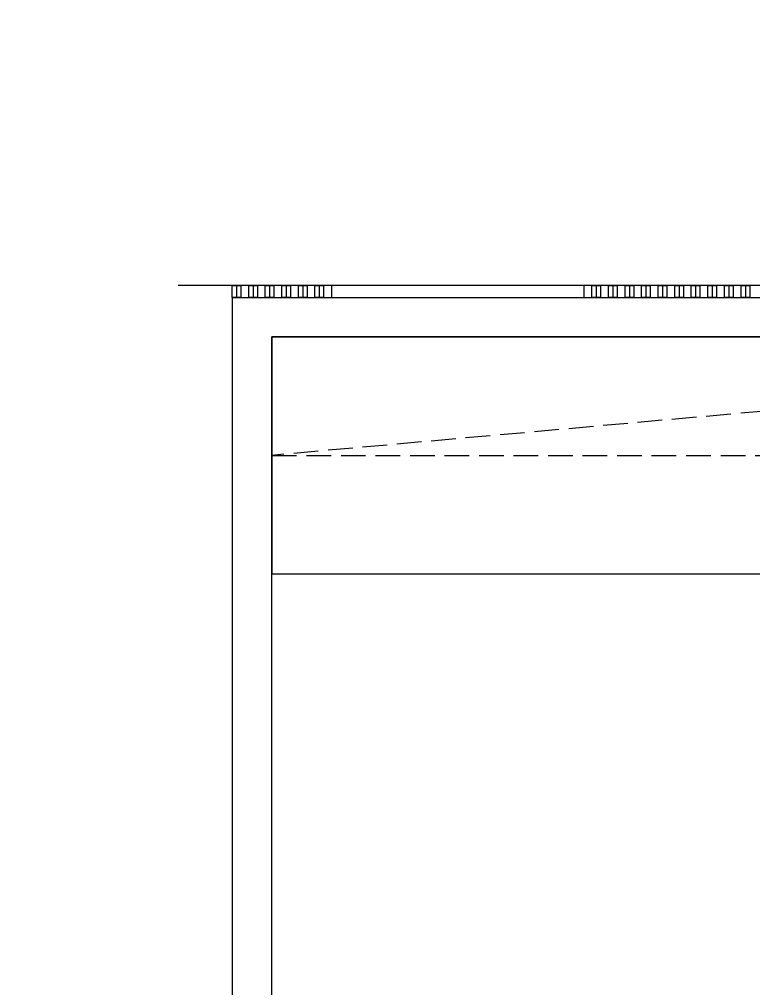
# Model space of a CAD drawing. Extents: x 11477420 to 23072185, y -28506554 to -14238804.
# Drawn here: x 11487256 to 11489117, y -14278351 to -14275895 of the extents above; entities that cross this region are included whole.
import ezdxf

# ---------------------------------------------------------------- set-up
doc = ezdxf.new("R2010")
doc.units = 0
doc.header["$LTSCALE"] = 50
doc.header["$MEASUREMENT"] = 0
doc.linetypes.add('DASH', pattern=[0.35, 0.25, -0.1])
doc.layers.get('0').update_dxf_attribs({"linetype": 'CONTINUOUS'})
for name, color, linetype in [('03-WAL NEW', 3, 'CONTINUOUS'), ('1.천장.벽체선(내벽)', 3, 'CONTINUOUS'), ('3 가구-붙박이', 6, 'CONTINUOUS'), ('3.기호.계단선', 30, 'CONTINUOUS'), ('4.가구-붙박이', 6, 'CONTINUOUS'), ('FINISH', 6, 'CONTINUOUS')]:
    doc.layers.add(name, color=color, linetype=linetype)

# ---------------------------------------------------------------- blocks, each defined once
blk = doc.blocks.new('flooor2')
at = {"layer": '03-WAL NEW', "color": 8}
for p, q in [((11522195.1, -14276599.4), (11522195.1, -14276569.4)), ((11522195.1, -14276569.4), (11522217.1, -14276569.4)), ((11522217.1, -14276569.4), (11522217.1, -14276599.4)), ((11522237.1, -14276599.4), (11522237.1, -14276569.4)), ((11522237.1, -14276569.4), (11522259.1, -14276569.4)), ((11522259.1, -14276569.4), (11522259.1, -14276599.4)), ((11522279.1, -14276599.4), (11522279.1, -14276569.4)), ((11522279.1, -14276569.4), (11522301.1, -14276569.4)), ((11522301.1, -14276569.4), (11522301.1, -14276599.4)), ((11522321.1, -14276599.4), (11522321.1, -14276569.4)), ((11522321.1, -14276569.4), (11522343.1, -14276569.4)), ((11522343.1, -14276569.4), (11522343.1, -14276599.4)), ((11522363.1, -14276599.4), (11522363.1, -14276569.4)), ((11522363.1, -14276569.4), (11522385.1, -14276569.4)), ((11522385.1, -14276569.4), (11522385.1, -14276599.4)), ((11522405.1, -14276599.4), (11522405.1, -14276569.4)), ((11522405.1, -14276569.4), (11522427.1, -14276569.4)), ((11522427.1, -14276569.4), (11522427.1, -14276599.4)), ((11523087.1, -14276569.4), (11522447.1, -14276569.4)), ((11522447.1, -14276569.4), (11522447.1, -14276599.4)), ((11523087.1, -14276599.4), (11523087.1, -14276569.4)), ((11523107.1, -14276599.4), (11523107.1, -14276569.4)), ((11523107.1, -14276569.4), (11523129.1, -14276569.4)), ((11523129.1, -14276569.4), (11523129.1, -14276599.4)), ((11523149.1, -14276599.4), (11523149.1, -14276569.4)), ((11523149.1, -14276569.4), (11523171.1, -14276569.4)), ((11523171.1, -14276569.4), (11523171.1, -14276599.4)), ((11523191.1, -14276599.4), (11523191.1, -14276569.4)), ((11523191.1, -14276569.4), (11523213.1, -14276569.4)), ((11523213.1, -14276569.4), (11523213.1, -14276599.4)), ((11523233.1, -14276599.4), (11523233.1, -14276569.4)), ((11523233.1, -14276569.4), (11523255.1, -14276569.4)), ((11523255.1, -14276569.4), (11523255.1, -14276599.4)), ((11523275.1, -14276599.4), (11523275.1, -14276569.4)), ((11523275.1, -14276569.4), (11523297.1, -14276569.4)), ((11523297.1, -14276569.4), (11523297.1, -14276599.4)), ((11523317.1, -14276599.4), (11523317.1, -14276569.4)), ((11523317.1, -14276569.4), (11523339.1, -14276569.4)), ((11523339.1, -14276569.4), (11523339.1, -14276599.4)), ((11523359.1, -14276599.4), (11523359.1, -14276569.4)), ((11523359.1, -14276569.4), (11523381.1, -14276569.4)), ((11523381.1, -14276569.4), (11523381.1, -14276599.4)), ((11523401.1, -14276599.4), (11523401.1, -14276569.4)), ((11523401.1, -14276569.4), (11523423.1, -14276569.4)), ((11523423.1, -14276569.4), (11523423.1, -14276599.4)), ((11523443.1, -14276599.4), (11523443.1, -14276569.4)), ((11523443.1, -14276569.4), (11523465.1, -14276569.4)), ((11523465.1, -14276569.4), (11523465.1, -14276599.4)), ((11523485.1, -14276599.4), (11523485.1, -14276569.4)), ((11523485.1, -14276569.4), (11523507.1, -14276569.4)), ((11523507.1, -14276569.4), (11523507.1, -14276599.4)), ((11522217.1, -14276599.4), (11522195.1, -14276599.4)), ((11522259.1, -14276599.4), (11522237.1, -14276599.4)), ((11522301.1, -14276599.4), (11522279.1, -14276599.4)), ((11522343.1, -14276599.4), (11522321.1, -14276599.4)), ((11522385.1, -14276599.4), (11522363.1, -14276599.4)), ((11522427.1, -14276599.4), (11522405.1, -14276599.4)), ((11522447.1, -14276599.4), (11523087.1, -14276599.4)), ((11523129.1, -14276599.4), (11523107.1, -14276599.4)), ((11523171.1, -14276599.4), (11523149.1, -14276599.4)), ((11523213.1, -14276599.4), (11523191.1, -14276599.4)), ((11523255.1, -14276599.4), (11523233.1, -14276599.4)), ((11523297.1, -14276599.4), (11523275.1, -14276599.4)), ((11523339.1, -14276599.4), (11523317.1, -14276599.4)), ((11523381.1, -14276599.4), (11523359.1, -14276599.4)), ((11523423.1, -14276599.4), (11523401.1, -14276599.4)), ((11523465.1, -14276599.4), (11523443.1, -14276599.4)), ((11523507.1, -14276599.4), (11523485.1, -14276599.4))]:
    blk.add_line(p, q, dxfattribs=at)
at = {"layer": '03-WAL NEW', "color": 8, "ltscale": 10}
for p, q in [((11522206.1, -14276569.4), (11522206.1, -14276599.4)), ((11522248.1, -14276569.4), (11522248.1, -14276599.4)), ((11522290.1, -14276569.4), (11522290.1, -14276599.4)), ((11522332.1, -14276569.4), (11522332.1, -14276599.4)), ((11522374.1, -14276569.4), (11522374.1, -14276599.4)), ((11522416.1, -14276569.4), (11522416.1, -14276599.4)), ((11523118.1, -14276569.4), (11523118.1, -14276599.4)), ((11523160.1, -14276569.4), (11523160.1, -14276599.4)), ((11523202.1, -14276569.4), (11523202.1, -14276599.4)), ((11523244.1, -14276569.4), (11523244.1, -14276599.4)), ((11523286.1, -14276569.4), (11523286.1, -14276599.4)), ((11523328.1, -14276569.4), (11523328.1, -14276599.4)), ((11523370.1, -14276569.4), (11523370.1, -14276599.4)), ((11523412.1, -14276569.4), (11523412.1, -14276599.4)), ((11523454.1, -14276569.4), (11523454.1, -14276599.4)), ((11523496.1, -14276569.4), (11523496.1, -14276599.4))]:
    blk.add_line(p, q, dxfattribs=at)
at = {"layer": '1.천장.벽체선(내벽)', "ltscale": 30}
for p, q in [((11522196.1, -14276599.4), (11528738.1, -14276599.4)), ((11522196.1, -14279899.4), (11522196.1, -14276599.4)), ((11522296.1, -14279899.4), (11522296.1, -14276699.4)), ((11522296.1, -14276699.4), (11525638.1, -14276699.4))]:
    blk.add_line(p, q, dxfattribs=at)
at = {"layer": '3 가구-붙박이', "color": 8}
for p, q in [((11525638.1, -14276699.4), (11522296.1, -14276699.4)), ((11522296.1, -14276699.4), (11522296.1, -14277299.4)), ((11522296.1, -14277299.4), (11525638.1, -14277299.4))]:
    blk.add_line(p, q, dxfattribs=at)
at = {"layer": '4.가구-붙박이', "color": 8, "linetype": 'DASH', "ltscale": 5}
for p, q in [((11525638.1, -14276699.4), (11522296.1, -14276999.4)), ((11522296.1, -14276999.4), (11525638.1, -14276999.4))]:
    blk.add_line(p, q, dxfattribs=at)
at = {"layer": 'FINISH', "color": 8, "ltscale": 10}
blk.add_line((11528878.7, -14276569.4), (11522058.6, -14276569.4), dxfattribs=at)

msp = doc.modelspace()

# ---------------------------------------------------------------- linework, layer by layer
at = {"layer": '3.기호.계단선', "ltscale": 30}
msp.add_lwpolyline([(11486296.1, -14272844.4), (11486296.1, -14283399.4), (11487796.1, -14283399.4), (11487796.1, -14276599.4), (11494338.1, -14276599.4), (11494338.1, -14283399.4), (11495838.1, -14283399.4), (11495838.1, -14277399.4), (11503474.1, -14277399.4), (11503474.1, -14269794.4), (11497316.1, -14269794.4), (11497316.1, -14274394.4, -0.414214), (11496916.1, -14274794.4), (11493396.1, -14274794.4), (11493396.1, -14272844.4), (11489246.1, -14272844.4), (11489246.1, -14274794.4), (11488196.1, -14274794.4, -0.414214), (11487796.1, -14274394.4), (11487796.1, -14272844.4), (11486296.1, -14272844.4)], format="xyb", dxfattribs=at)
msp.add_lwpolyline([(11491238.1, -14280899.4), (11487896.1, -14280899.4), (11487896.1, -14276699.4), (11491238.1, -14276699.4)], close=True, dxfattribs=at)

# ---------------------------------------------------------------- block references
msp.add_blockref('flooor2', (-34400, 0))

doc.saveas('drawing.dxf')
